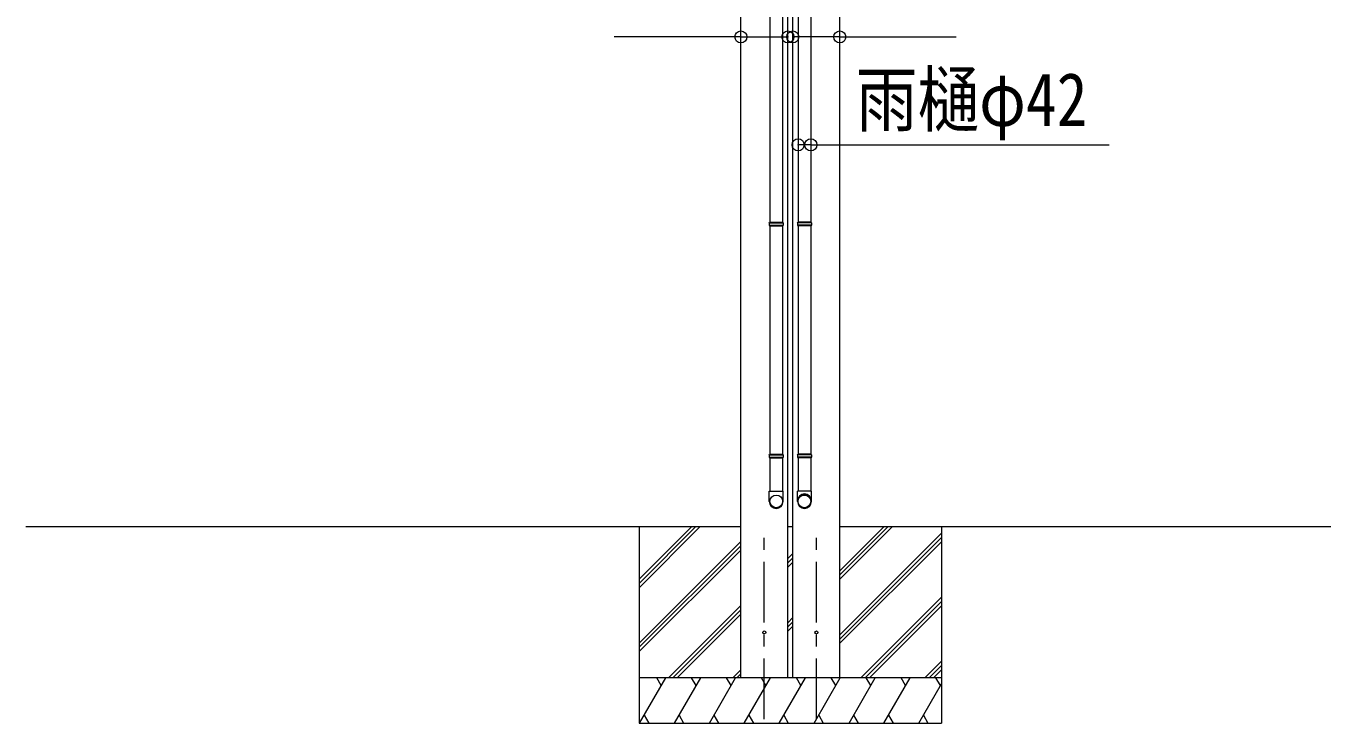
# Model space of a CAD drawing. Units: millimetres, scale not verified. Extents: x -31298 to 11243, y -7760 to 7760.
# Drawn here: x -8100 to -3812, y -5007 to -2700 of the extents above; entities that cross this region are included whole.
import ezdxf
from ezdxf.enums import TextEntityAlignment as Align

# ---------------------------------------------------------------- set-up
doc = ezdxf.new("R2010")
doc.units = ezdxf.units.MM
doc.header["$LTSCALE"] = 40
doc.header["$PDMODE"] = 32
doc.header["$PDSIZE"] = 40
doc.linetypes.add('CHAIN1', pattern=[8, 5, -1, 1, -1])
for name, color, linetype, lineweight in [('0-0_0', 7, 'Continuous', 9), ('0-1_本体', 5, 'CHAIN1', 9), ('0-3_ELV2', 4, 'Continuous', 9), ('0-6_OTH_LINE', 6, 'Continuous', 9), ('0-9_OUTLINE', 7, 'Continuous', 9)]:
    doc.layers.add(name, color=color, linetype=linetype, lineweight=lineweight)
doc.styles.add('ＭＳ ゴシック', font='')
doc.styles.get('ＭＳ ゴシック').set_extended_font_data('MS Gothic')

msp = doc.modelspace()

# ---------------------------------------------------------------- linework, layer by layer
at = {"layer": '0-0_0'}
for p, q in [((-8099.79, -4357.47), (-5735.29, -4357.47)), ((-6071.29, -4531.18), (-5897.58, -4357.47)), ((-6071.29, -4545.33), (-5883.44, -4357.47)), ((-6071.29, -4559.47), (-5869.3, -4357.47)), ((-5579.79, -4357.47), (-5562.79, -4357.47)), ((-5407.29, -4357.47), (-2896.27, -4357.47)), ((-5407.29, -4503.26), (-5261.34, -4357.47)), ((-5407.29, -4517.4), (-5247.19, -4357.47)), ((-5407.29, -4531.54), (-5233.03, -4357.47)), ((-5071.29, -4357.47), (-5071.29, -5007.47)), ((-6071.29, -4742.57), (-5735.29, -4406.57)), ((-5407.29, -4715.22), (-5071.29, -4379.22)), ((-5407.29, -4729.36), (-5071.29, -4393.36)), ((-5407.29, -4743.5), (-5071.29, -4407.5)), ((-6071.29, -4756.71), (-5735.29, -4420.71)), ((-6071.29, -4770.85), (-5735.29, -4434.85)), ((-5579.79, -4463.2), (-5562.79, -4446.2)), ((-5579.79, -4477.34), (-5562.79, -4460.34)), ((-5579.79, -4491.49), (-5562.79, -4474.49)), ((-5974.07, -4857.47), (-5735.29, -4618.7)), ((-5337.79, -4857.47), (-5071.29, -4590.98)), ((-5323.65, -4857.47), (-5071.29, -4605.12)), ((-5309.51, -4857.47), (-5071.29, -4619.26)), ((-5959.93, -4857.47), (-5735.29, -4632.84)), ((-5945.78, -4857.47), (-5735.29, -4646.99)), ((-5579.79, -4675.33), (-5562.79, -4658.33)), ((-5579.79, -4689.48), (-5562.79, -4672.48)), ((-5579.79, -4703.62), (-5562.79, -4686.62)), ((-5761.94, -4857.47), (-5735.29, -4830.83)), ((-5126.03, -4857.47), (-5071.29, -4802.73)), ((-5111.89, -4857.47), (-5071.29, -4816.88)), ((-5097.75, -4857.47), (-5071.29, -4831.02)), ((-6069.91, -5007.47), (-5983.31, -4857.47)), ((-5998.31, -4883.45), (-6013.31, -4857.47)), ((-5954.44, -5007.47), (-5867.84, -4857.47)), ((-5882.84, -4883.46), (-5897.84, -4857.47)), ((-5838.97, -5007.47), (-5752.37, -4857.47)), ((-5767.37, -4883.45), (-5782.37, -4857.47)), ((-5747.79, -4857.47), (-5735.29, -4844.97)), ((-5723.5, -5007.47), (-5636.9, -4857.47)), ((-5651.9, -4883.45), (-5666.9, -4857.47)), ((-5608.03, -5007.47), (-5521.43, -4857.47)), ((-5536.43, -4883.46), (-5551.43, -4857.47)), ((-5492.56, -5007.47), (-5405.96, -4857.47)), ((-5420.96, -4883.46), (-5435.96, -4857.47)), ((-5377.09, -5007.47), (-5290.49, -4857.47)), ((-5305.49, -4883.45), (-5320.49, -4857.47)), ((-5261.62, -5007.47), (-5175.01, -4857.47)), ((-5190.02, -4883.45), (-5205.02, -4857.47)), ((-5146.15, -5007.47), (-5071.29, -4877.82)), ((-5074.55, -4883.45), (-5089.55, -4857.47)), ((-6054.91, -4981.49), (-6039.91, -5007.47)), ((-5939.44, -4981.49), (-5924.44, -5007.47)), ((-5823.97, -4981.49), (-5808.97, -5007.47)), ((-5708.5, -4981.49), (-5693.5, -5007.47)), ((-5593.03, -4981.49), (-5578.03, -5007.47)), ((-5477.56, -4981.49), (-5462.56, -5007.47)), ((-5362.09, -4981.49), (-5347.09, -5007.47)), ((-5246.62, -4981.49), (-5231.62, -5007.47)), ((-5131.15, -4981.49), (-5116.15, -5007.47))]:
    msp.add_line(p, q, dxfattribs=at)
for points in [[(-6071.29, -4357.47), (-6071.29, -5007.47), (-5071.29, -5007.47)], [(-5071.29, -4857.47), (-5580.44, -4857.47), (-6071.29, -4857.47)]]:
    msp.add_lwpolyline(points, dxfattribs=at)
at = {"layer": '0-1_本体'}
for p, q in [((-5657.54, -4994.09), (-5657.54, -4380.95)), ((-5485.04, -4994.09), (-5485.04, -4380.95))]:
    msp.add_line(p, q, dxfattribs=at)
at = {"layer": '0-3_ELV2'}
for p, q in [((-5735.29, -4857.47), (-5735.29, -2028.47)), ((-5407.29, -4857.47), (-5407.29, -2028.47)), ((-5579.79, -4857.47), (-5579.79, -2202.02)), ((-5562.79, -4857.47), (-5562.79, -2202.02))]:
    msp.add_line(p, q, dxfattribs=at)
for centre in [(-5657.54, -4707.47), (-5485.04, -4707.47)]:
    msp.add_circle(centre, 5, dxfattribs=at)
at = {"layer": '0-6_OTH_LINE', "lineweight": 18}
for p, q in [((-5734.75, -2736.97), (-6153.54, -2736.97)), ((-5407.83, -2736.97), (-5022.83, -2736.97)), ((-5503.64, -3094.09), (-4516.31, -3094.09))]:
    msp.add_line(p, q, dxfattribs=at)
at = {"layer": '0-6_OTH_LINE'}
for p, q in [((-5734.75, -2736.97), (-5579.25, -2736.97)), ((-5407.83, -2736.97), (-5563.33, -2736.97)), ((-5503.64, -3094.09), (-5545.64, -3094.09))]:
    msp.add_line(p, q, dxfattribs=at)
for p in [(-5734.75, -2736.97), (-5579.25, -2736.97), (-5563.33, -2736.97), (-5407.83, -2736.97), (-5545.64, -3094.09), (-5503.64, -3094.09)]:
    msp.add_point(p, dxfattribs=at)
at = {"layer": '0-9_OUTLINE'}
for p, q in [((-5638.95, -2333.54), (-5638.95, -3350.23)), ((-5596.95, -2333.54), (-5596.95, -3350.23)), ((-5545.64, -2333.54), (-5545.64, -3350.23)), ((-5503.64, -2333.54), (-5503.64, -3350.23)), ((-5640.95, -3352.23), (-5639.95, -3350.23)), ((-5640.95, -3352.23), (-5594.95, -3352.23)), ((-5640.95, -3352.23), (-5640.95, -3360.23)), ((-5640.95, -3360.23), (-5594.95, -3360.23)), ((-5640.95, -3360.23), (-5639.95, -3362.23)), ((-5639.95, -3350.23), (-5595.95, -3350.23)), ((-5639.95, -3362.23), (-5595.95, -3362.23)), ((-5638.95, -3362.23), (-5638.95, -4117.92)), ((-5596.95, -3362.23), (-5596.95, -4117.92)), ((-5594.95, -3352.23), (-5595.95, -3350.23)), ((-5547.64, -3352.23), (-5546.64, -3350.23)), ((-5501.64, -3352.23), (-5547.64, -3352.23)), ((-5501.64, -3360.23), (-5547.64, -3360.23)), ((-5502.64, -3350.23), (-5546.64, -3350.23)), ((-5502.64, -3362.23), (-5546.64, -3362.23)), ((-5545.64, -3362.23), (-5545.64, -4117.92)), ((-5503.64, -3362.23), (-5503.64, -4117.92)), ((-5501.64, -3352.23), (-5502.64, -3350.23)), ((-5501.64, -3360.23), (-5502.64, -3362.23)), ((-5501.64, -3352.23), (-5501.64, -3360.23)), ((-5640.95, -4119.92), (-5639.95, -4117.92)), ((-5640.95, -4119.92), (-5594.95, -4119.92)), ((-5640.95, -4119.92), (-5640.95, -4127.92)), ((-5640.95, -4127.92), (-5594.95, -4127.92)), ((-5640.95, -4127.92), (-5639.95, -4129.92)), ((-5639.95, -4117.92), (-5595.95, -4117.92)), ((-5639.95, -4129.92), (-5595.95, -4129.92)), ((-5638.95, -4129.92), (-5638.95, -4239.92)), ((-5596.95, -4129.92), (-5596.95, -4239.92)), ((-5594.95, -4119.92), (-5595.95, -4117.92)), ((-5547.64, -4119.92), (-5546.64, -4117.92)), ((-5501.64, -4119.92), (-5547.64, -4119.92)), ((-5501.64, -4127.92), (-5547.64, -4127.92)), ((-5502.64, -4117.92), (-5546.64, -4117.92)), ((-5502.64, -4129.92), (-5546.64, -4129.92)), ((-5545.64, -4129.92), (-5545.64, -4239.92)), ((-5503.64, -4129.92), (-5503.64, -4239.92)), ((-5501.64, -4119.92), (-5502.64, -4117.92)), ((-5501.64, -4127.92), (-5502.64, -4129.92)), ((-5501.64, -4119.92), (-5501.64, -4127.92)), ((-5640.95, -4274.06), (-5640.95, -4239.92)), ((-5640.95, -4239.92), (-5594.95, -4239.92)), ((-5594.95, -4274.06), (-5594.95, -4239.92)), ((-5547.64, -4274.06), (-5547.64, -4239.92)), ((-5501.64, -4239.92), (-5547.64, -4239.92)), ((-5501.64, -4274.06), (-5501.64, -4239.92))]:
    msp.add_line(p, q, dxfattribs=at)
for points in [[(-5594.95, -3352.23), (-5594.95, -3360.23), (-5595.95, -3362.23)], [(-5547.64, -3352.23), (-5547.64, -3360.23), (-5546.64, -3362.23)], [(-5594.95, -4119.92), (-5594.95, -4127.92), (-5595.95, -4129.92)], [(-5547.64, -4119.92), (-5547.64, -4127.92), (-5546.64, -4129.92)]]:
    msp.add_lwpolyline(points, dxfattribs=at)
for centre, major_axis, ratio, start_param, end_param in [((-5617.95, -4272.31), (23, 0), 0.996195, 3.1415927, 6.2831853), ((-5617.95, -4274.06), (23, 0), 0.996195, 3.1415927, 6.2831853), ((-5617.95, -4274.06), (0, -23.43), 0.981806, 4.712389, 7.8539816), ((-5524.64, -4272.31), (-23, 0), 0.996195, 3.1415927, 6.2831853), ((-5524.64, -4274.06), (-23, 0), 0.996195, 3.1415927, 6.2831853), ((-5524.64, -4274.06), (0, -23.43), 0.981806, 4.712389, 7.8539816)]:
    msp.add_ellipse(centre, major_axis=major_axis, ratio=ratio, start_param=start_param, end_param=end_param, dxfattribs=at)
for centre, major_axis in [((-5617.95, -4274.06), (-21, 0)), ((-5524.64, -4274.06), (21, 0))]:
    msp.add_ellipse(centre, major_axis=major_axis, ratio=0.996195, dxfattribs=at)

# ---------------------------------------------------------------- texts
at = {"layer": '0-6_OTH_LINE', "color": 7, "style": 'ＭＳ ゴシック', "width": 0.85}
msp.add_text('雨樋φ42', height=176, dxfattribs=at).set_placement((-5354.91, -3084.27), align=Align.BOTTOM_LEFT)

doc.saveas('drawing.dxf')
